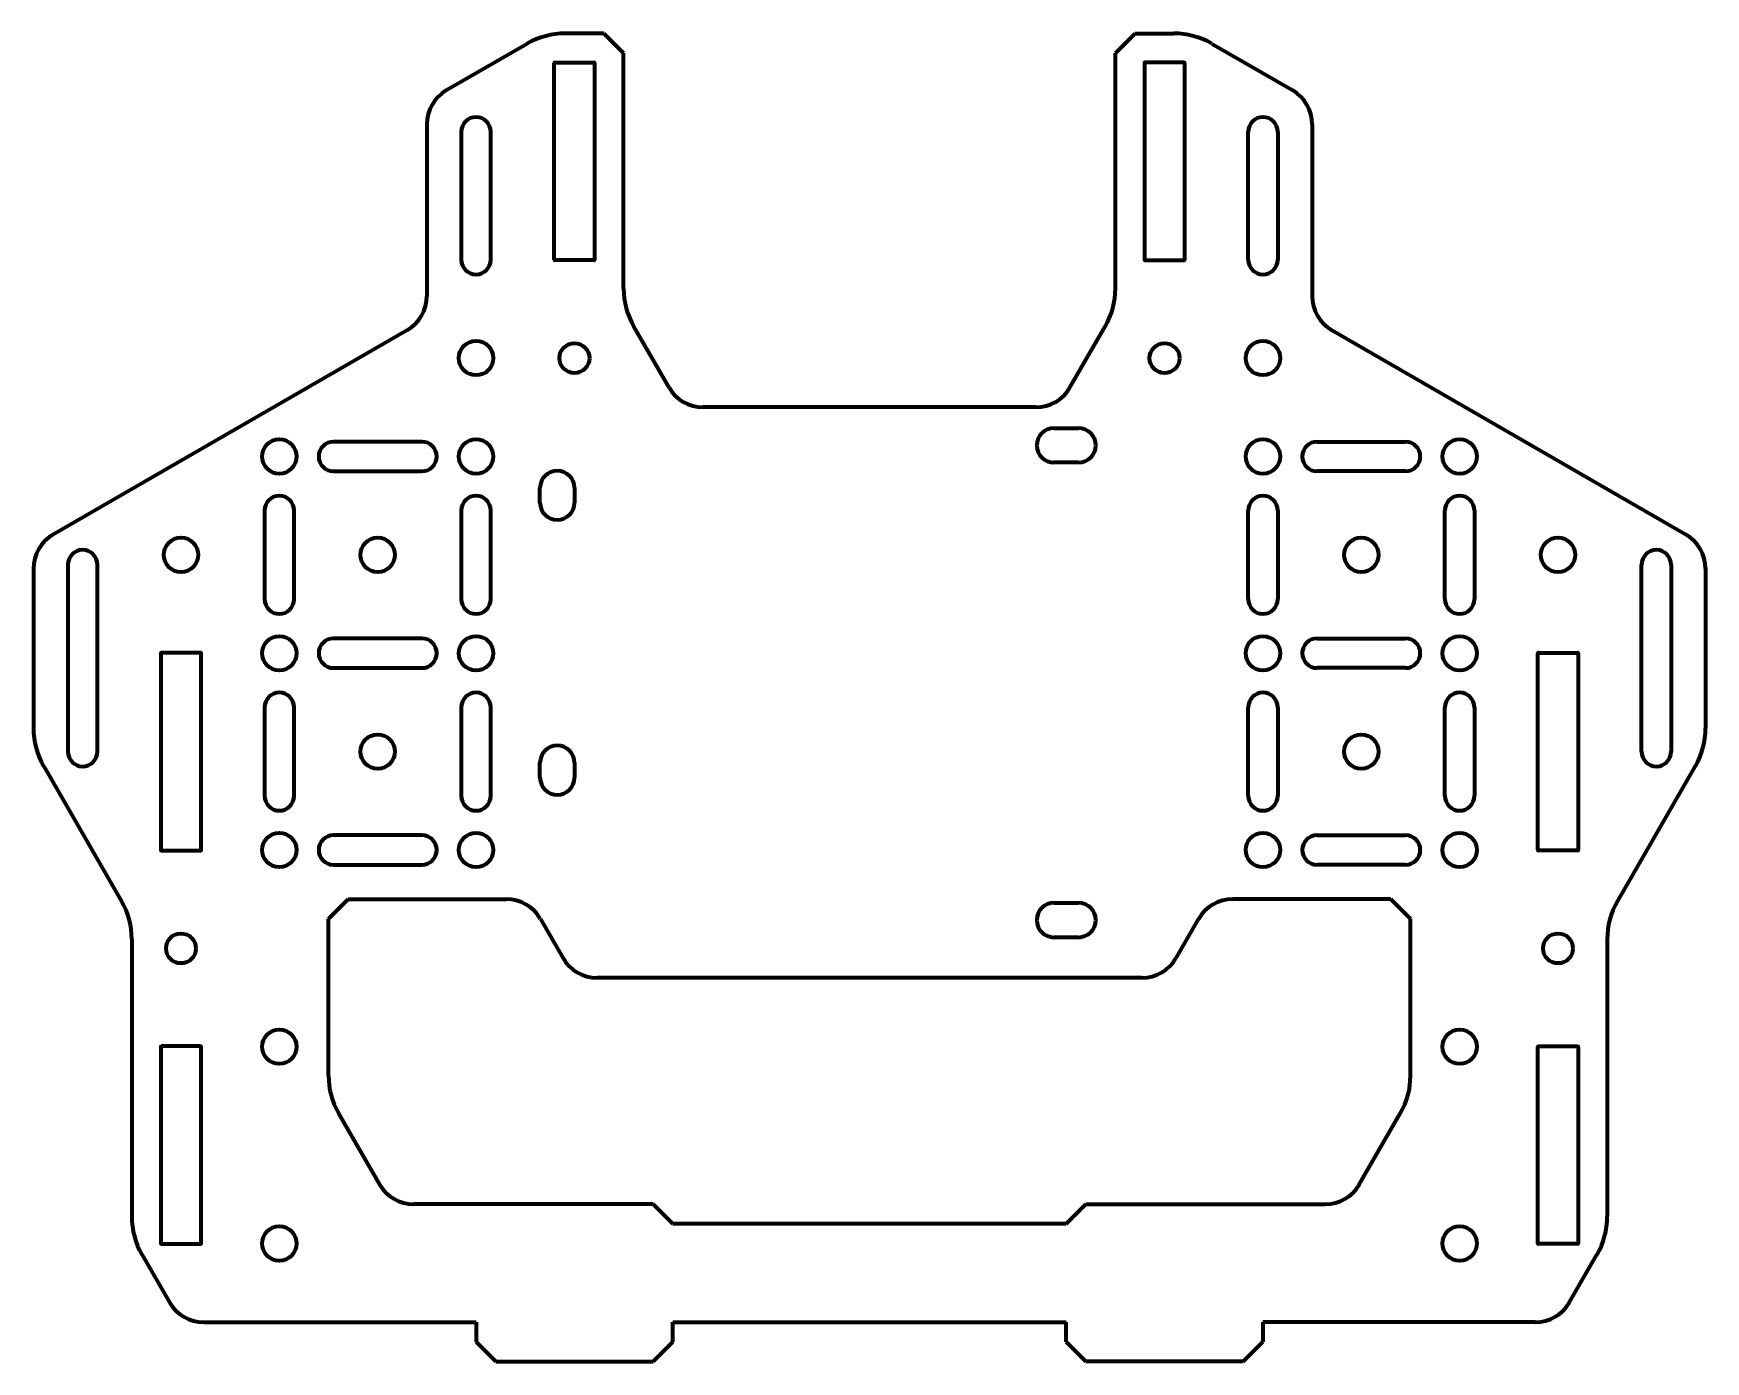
# Model space of a CAD drawing. Header units: millimetres. Extents: x -85 to 85, y -68 to 68.
import ezdxf

# ---------------------------------------------------------------- set-up
doc = ezdxf.new("R2010")
doc.units = ezdxf.units.MM
doc.linetypes.add('K5LT_BASIC', pattern=[0])
doc.layers.add('Системный слой (1)', color=251, linetype='Continuous', true_color=0x6c6c6c)

msp = doc.modelspace()

# ---------------------------------------------------------------- linework, layer by layer
at = {"layer": 'Системный слой (1)', "color": 150, "linetype": 'K5LT_BASIC', "lineweight": 80, "true_color": 0x0080ff}
for p, q in [((-34.79, 66.46), (-43, 61.73)), ((-27, 67.5), (-30.93, 67.5)), ((-27, 67.5), (-25, 65.5)), ((27, 67.5), (25, 65.5)), ((27, 67.5), (30.93, 67.5)), ((34.79, 66.46), (43, 61.73)), ((-25, 41.57), (-25, 65.5)), ((25, 41.57), (25, 65.5)), ((-32.05, 44.5), (-32.05, 64.5)), ((-32, 64.55), (-28, 64.55)), ((-27.95, 64.5), (-27.95, 44.5)), ((27.95, 64.5), (27.95, 44.5)), ((32, 64.55), (28, 64.55)), ((32.05, 44.5), (32.05, 64.5)), ((-45, 58.26), (-45, 40.81)), ((45, 58.26), (45, 40.81)), ((-41.5, 57.5), (-41.5, 44.5)), ((-38.5, 44.5), (-38.5, 57.5)), ((38.5, 44.5), (38.5, 57.5)), ((41.5, 57.5), (41.5, 44.5)), ((-28, 44.45), (-32, 44.45)), ((28, 44.45), (32, 44.45)), ((-20.38, 31.5), (-23.96, 37.71)), ((20.38, 31.5), (23.96, 37.71)), ((-47, 37.35), (-83, 16.56)), ((47, 37.35), (83, 16.56)), ((16.92, 29.5), (-16.92, 29.5)), ((18.75, 27.38), (21.25, 27.38)), ((-45.5, 26), (-54.5, 26)), ((45.5, 26), (54.5, 26)), ((21.25, 23.88), (18.75, 23.88)), ((-54.5, 23), (-45.5, 23)), ((54.5, 23), (45.5, 23)), ((-33.5, 19.8), (-33.5, 21.3)), ((-30, 21.3), (-30, 19.8)), ((-61.5, 19), (-61.5, 10)), ((-58.5, 10), (-58.5, 19)), ((-41.5, 19), (-41.5, 10)), ((-38.5, 10), (-38.5, 19)), ((38.5, 10), (38.5, 19)), ((41.5, 19), (41.5, 10)), ((58.5, 10), (58.5, 19)), ((61.5, 19), (61.5, 10)), ((-85, 13.1), (-85, -3.11)), ((-81.5, 13.5), (-81.5, -5.5)), ((-78.5, -5.5), (-78.5, 13.5)), ((78.5, -5.5), (78.5, 13.5)), ((81.5, 13.5), (81.5, -5.5)), ((85, 13.1), (85, -3.11)), ((-45.5, 6), (-54.5, 6)), ((45.5, 6), (54.5, 6)), ((-72.05, 4.5), (-72.05, -15.5)), ((-68, 4.55), (-72, 4.55)), ((-67.95, -15.5), (-67.95, 4.5)), ((67.95, -15.5), (67.95, 4.5)), ((68, 4.55), (72, 4.55)), ((72.05, 4.5), (72.05, -15.5)), ((-54.5, 3), (-45.5, 3)), ((54.5, 3), (45.5, 3)), ((-61.5, -1), (-61.5, -10)), ((-58.5, -10), (-58.5, -1)), ((-41.5, -1), (-41.5, -10)), ((-38.5, -10), (-38.5, -1)), ((38.5, -10), (38.5, -1)), ((41.5, -1), (41.5, -10)), ((58.5, -10), (58.5, -1)), ((61.5, -1), (61.5, -10)), ((-33.5, -8.14), (-33.5, -6.64)), ((-30, -6.64), (-30, -8.14)), ((-83.96, -6.97), (-76.04, -20.71)), ((83.96, -6.97), (76.04, -20.71)), ((-45.5, -14), (-54.5, -14)), ((45.5, -14), (54.5, -14)), ((-72, -15.55), (-68, -15.55)), ((54.5, -17), (45.5, -17)), ((72, -15.55), (68, -15.55)), ((-54.5, -17), (-45.5, -17)), ((-53, -20.5), (-55, -22.5)), ((-53, -20.5), (-36.93, -20.5)), ((18.75, -20.88), (21.25, -20.88)), ((53, -20.5), (36.93, -20.5)), ((53, -20.5), (55, -22.5)), ((-55, -38.43), (-55, -22.5)), ((-33.46, -22.5), (-31.15, -26.5)), ((33.46, -22.5), (31.15, -26.5)), ((55, -38.43), (55, -22.5)), ((-75, -24.57), (-75, -52.77)), ((21.25, -24.38), (18.75, -24.38)), ((75, -24.57), (75, -52.77)), ((27.69, -28.5), (-27.69, -28.5)), ((-72.05, -35.5), (-72.05, -55.5)), ((-68, -35.45), (-72, -35.45)), ((-67.95, -55.5), (-67.95, -35.5)), ((67.95, -55.5), (67.95, -35.5)), ((68, -35.45), (72, -35.45)), ((72.05, -35.5), (72.05, -55.5)), ((-49.8, -49.5), (-53.96, -42.29)), ((49.8, -49.5), (53.96, -42.29)), ((-22, -51.5), (-46.34, -51.5)), ((-22, -51.5), (-20, -53.5)), ((22, -51.5), (20, -53.5)), ((22, -51.5), (46.34, -51.5)), ((20, -53.5), (-20, -53.5)), ((-72, -55.55), (-68, -55.55)), ((72, -55.55), (68, -55.55)), ((-71.15, -61.5), (-73.96, -56.63)), ((71.15, -61.5), (73.96, -56.63)), ((-67.69, -63.5), (-40, -63.5)), ((-40, -63.5), (-40, -65.5)), ((-20, -63.5), (20, -63.5)), ((-20, -65.5), (-20, -63.5)), ((20, -65.5), (20, -63.5)), ((67.69, -63.5), (40, -63.5)), ((40, -63.5), (40, -65.5)), ((-38, -67.5), (-40, -65.5)), ((-20, -65.5), (-22, -67.5)), ((20, -65.5), (22, -67.5)), ((38, -67.5), (40, -65.5)), ((-38, -67.5), (-22, -67.5)), ((38, -67.5), (22, -67.5))]:
    msp.add_line(p, q, dxfattribs=at)
for centre, radius in [((-40, 34.5), 1.75), ((-30, 34.5), 1.52), ((30, 34.5), 1.52), ((40, 34.5), 1.75), ((-60, 24.5), 1.75), ((-40, 24.5), 1.75), ((40, 24.5), 1.75), ((60, 24.5), 1.75), ((-70, 14.5), 1.75), ((-50, 14.5), 1.75), ((50, 14.5), 1.75), ((70, 14.5), 1.75), ((-60, 4.5), 1.75), ((-40, 4.5), 1.75), ((40, 4.5), 1.75), ((60, 4.5), 1.75), ((-50, -5.5), 1.75), ((50, -5.5), 1.75), ((-60, -15.5), 1.75), ((-40, -15.5), 1.75), ((40, -15.5), 1.75), ((60, -15.5), 1.75), ((-70, -25.5), 1.52), ((70, -25.5), 1.52), ((-60, -35.5), 1.75), ((60, -35.5), 1.75), ((-60, -55.5), 1.75), ((60, -55.5), 1.75)]:
    msp.add_circle(centre, radius, dxfattribs=at)
for centre, radius, start, end in [((-30.93, 59.77), 7.73, 90, 120), ((30.93, 59.77), 7.73, 60, 90), ((-32, 64.5), 0.05, 90, 180), ((-28, 64.5), 0.05, 0, 90), ((28, 64.5), 0.05, 90, 180), ((32, 64.5), 0.05, 0, 90), ((-41, 58.26), 4, 120, 180), ((41, 58.26), 4, 0, 60), ((-40, 57.5), 1.5, 0, 180), ((40, 57.5), 1.5, 0, 180), ((-40, 44.5), 1.5, 180, 0), ((-32, 44.5), 0.05, 180, 270), ((-28, 44.5), 0.05, 270, 0), ((28, 44.5), 0.05, 180, 270), ((32, 44.5), 0.05, 270, 0), ((40, 44.5), 1.5, 180, 0), ((-49, 40.81), 4, 300, 0), ((-17.27, 41.57), 7.73, 180, 210), ((17.27, 41.57), 7.73, 330, 0), ((49, 40.81), 4, 180, 240), ((-16.92, 33.5), 4, 210, 270), ((16.92, 33.5), 4, 270, 330), ((18.75, 25.63), 1.75, 90, 270), ((21.25, 25.63), 1.75, 270, 90), ((-54.5, 24.5), 1.5, 90, 270), ((-45.5, 24.5), 1.5, 270, 90), ((45.5, 24.5), 1.5, 90, 270), ((54.5, 24.5), 1.5, 270, 90), ((-31.75, 21.3), 1.75, 0, 180), ((-60, 19), 1.5, 0, 180), ((-40, 19), 1.5, 0, 180), ((40, 19), 1.5, 0, 180), ((60, 19), 1.5, 0, 180), ((-31.75, 19.8), 1.75, 180, 0), ((-81, 13.1), 4, 120, 180), ((81, 13.1), 4, 0, 60), ((-80, 13.5), 1.5, 0, 180), ((80, 13.5), 1.5, 0, 180), ((-60, 10), 1.5, 180, 0), ((-40, 10), 1.5, 180, 0), ((40, 10), 1.5, 180, 0), ((60, 10), 1.5, 180, 0), ((-54.5, 4.5), 1.5, 90, 270), ((-45.5, 4.5), 1.5, 270, 90), ((45.5, 4.5), 1.5, 90, 270), ((54.5, 4.5), 1.5, 270, 90), ((-72, 4.5), 0.05, 90, 180), ((-68, 4.5), 0.05, 0, 90), ((68, 4.5), 0.05, 90, 180), ((72, 4.5), 0.05, 0, 90), ((-60, -1), 1.5, 0, 180), ((-40, -1), 1.5, 0, 180), ((40, -1), 1.5, 0, 180), ((60, -1), 1.5, 0, 180), ((-77.27, -3.11), 7.73, 180, 210), ((77.27, -3.11), 7.73, 330, 0), ((-31.75, -6.64), 1.75, 0, 180), ((-80, -5.5), 1.5, 180, 0), ((80, -5.5), 1.5, 180, 0), ((-31.75, -8.14), 1.75, 180, 0), ((-60, -10), 1.5, 180, 0), ((-40, -10), 1.5, 180, 0), ((40, -10), 1.5, 180, 0), ((60, -10), 1.5, 180, 0), ((-54.5, -15.5), 1.5, 90, 270), ((-45.5, -15.5), 1.5, 270, 90), ((45.5, -15.5), 1.5, 90, 270), ((54.5, -15.5), 1.5, 270, 90), ((-72, -15.5), 0.05, 180, 270), ((-68, -15.5), 0.05, 270, 0), ((68, -15.5), 0.05, 180, 270), ((72, -15.5), 0.05, 270, 0), ((-82.73, -24.57), 7.73, 0, 30), ((-36.93, -24.5), 4, 30, 90), ((18.75, -22.63), 1.75, 90, 270), ((21.25, -22.63), 1.75, 270, 90), ((36.93, -24.5), 4, 90, 150), ((82.73, -24.57), 7.73, 150, 180), ((-27.69, -24.5), 4, 210, 270), ((27.69, -24.5), 4, 270, 330), ((-72, -35.5), 0.05, 90, 180), ((-68, -35.5), 0.05, 0, 90), ((68, -35.5), 0.05, 90, 180), ((72, -35.5), 0.05, 0, 90), ((-47.27, -38.43), 7.73, 180, 210), ((47.27, -38.43), 7.73, 330, 0), ((-46.34, -47.5), 4, 210, 270), ((46.34, -47.5), 4, 270, 330), ((-67.27, -52.77), 7.73, 180, 210), ((67.27, -52.77), 7.73, 330, 0), ((-72, -55.5), 0.05, 180, 270), ((-68, -55.5), 0.05, 270, 0), ((68, -55.5), 0.05, 180, 270), ((72, -55.5), 0.05, 270, 0), ((-67.69, -59.5), 4, 210, 270), ((67.69, -59.5), 4, 270, 330)]:
    msp.add_arc(centre, radius, start, end, dxfattribs=at)

doc.saveas('drawing.dxf')
